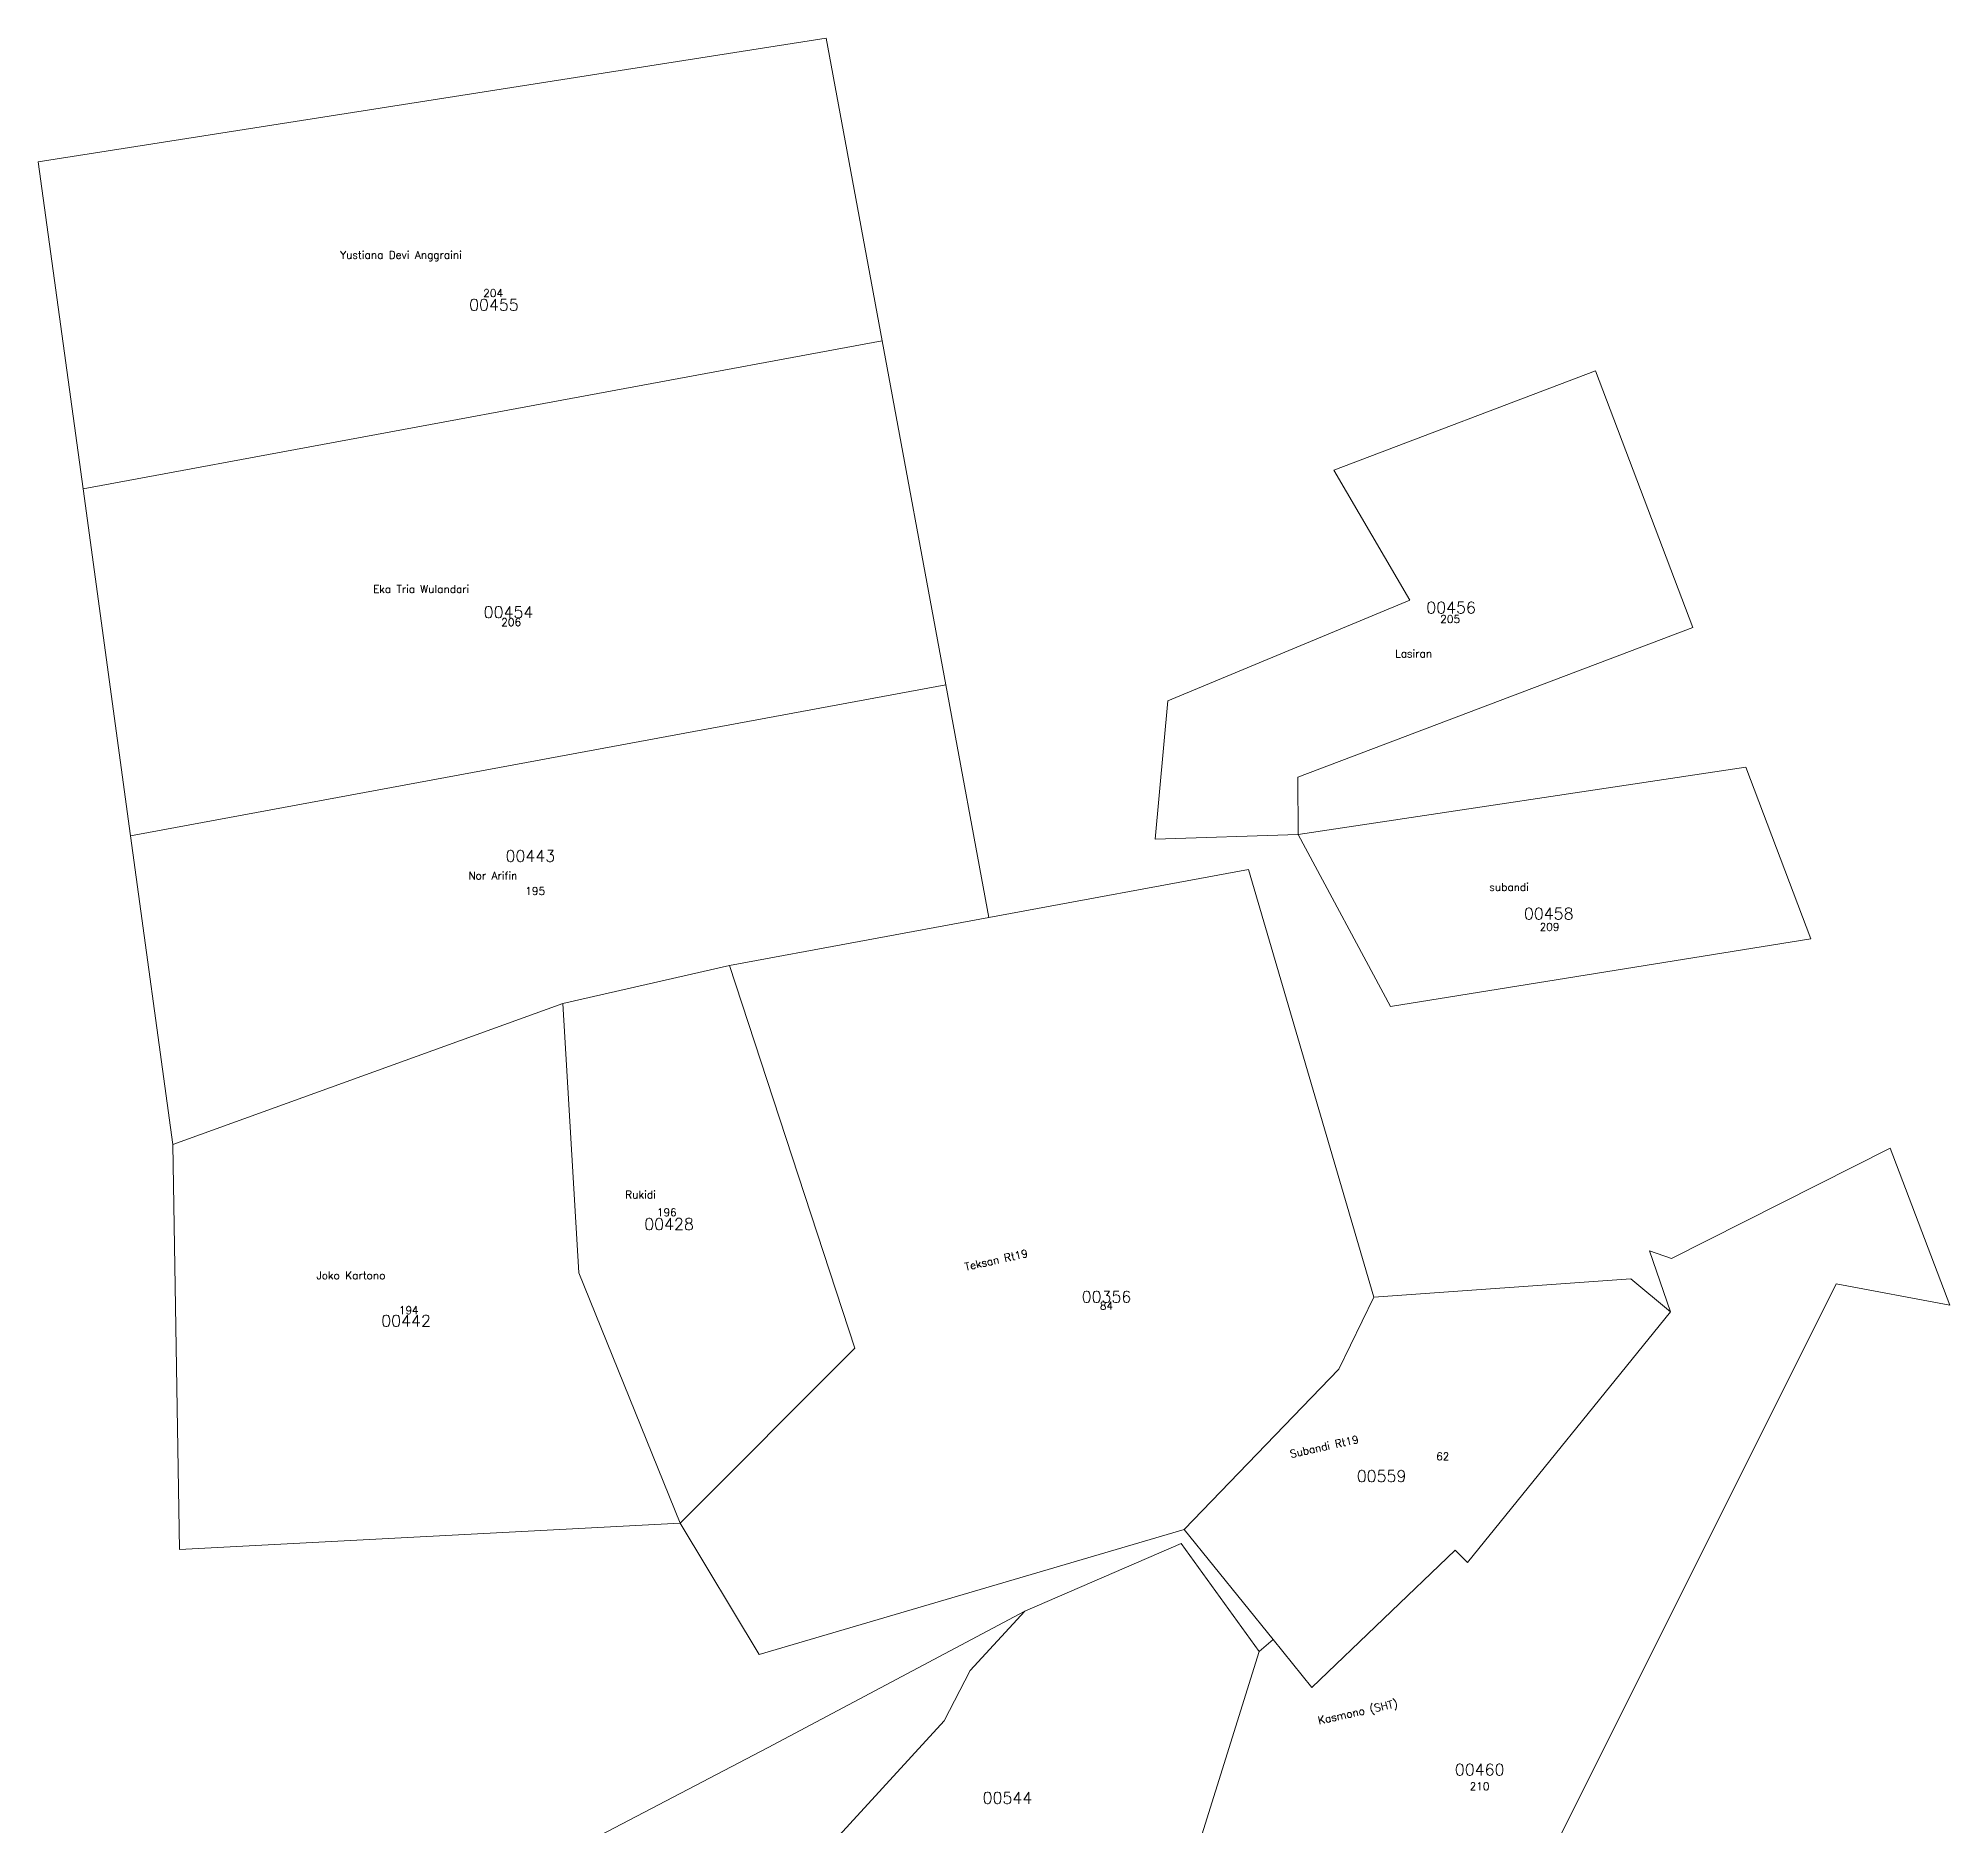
# Model space of a CAD drawing. Header units: inches. Extents: x 127149 to 132166, y 1065498 to 1071385.
# Drawn here: x 129429.5 to 129925.1, y 1070921.8 to 1071385.1 of the extents above; entities that cross this region are included whole.
import ezdxf
from ezdxf.enums import TextEntityAlignment as Align

# ---------------------------------------------------------------- set-up
doc = ezdxf.new("R2010")
doc.units = ezdxf.units.IN
doc.header["$MEASUREMENT"] = 0
doc.layers.add('020100', color=7, linetype='Continuous')
doc.layers.add('080201', color=7, linetype='Continuous')
doc.styles.add('romans', font='romans.shx')

msp = doc.modelspace()

# ---------------------------------------------------------------- linework, layer by layer
at = {"layer": '020100', "lineweight": 0}
for points in [[(129648.23, 1071306.71), (129633.71, 1071385.11), (129429.46, 1071353.06), (129441.07, 1071268.33), (129648.23, 1071306.71)], [(129648.23, 1071306.71), (129441.07, 1071268.33), (129453.4, 1071178.35), (129664.76, 1071217.52), (129648.23, 1071306.71)], [(129756.17, 1071178.75), (129756.01, 1071193.54), (129858.46, 1071232.39), (129833.25, 1071298.87), (129765.4, 1071273.14), (129785.1, 1071239.48), (129722.32, 1071213.37), (129719.04, 1071177.52), (129756.17, 1071178.75)], [(129565.48, 1071134.93), (129608.65, 1071144.73), (129675.94, 1071157.2), (129664.76, 1071217.52), (129453.4, 1071178.35), (129464.36, 1071098.35), (129565.48, 1071134.93)], [(129756.17, 1071178.75), (129780.11, 1071134.13), (129889.09, 1071151.63), (129872.2, 1071196.17), (129756.17, 1071178.75)], [(129675.94, 1071157.2), (129608.65, 1071144.73), (129641.18, 1071045.56), (129595.89, 1071000.17), (129616.4, 1070966.18), (129726.58, 1070998.53), (129766.65, 1071040.07), (129775.76, 1071058.78), (129743.23, 1071169.66), (129675.94, 1071157.2)], [(129565.48, 1071134.93), (129569.62, 1071065.05), (129595.89, 1071000.17), (129641.18, 1071045.56), (129608.65, 1071144.73), (129565.48, 1071134.93)], [(129464.36, 1071098.35), (129466.06, 1070993.36), (129595.89, 1071000.17), (129569.62, 1071065.05), (129565.48, 1071134.93), (129464.36, 1071098.35)], [(129727.81, 1070883.54), (129749.99, 1070868.76), (129749.99, 1070763.76), (129752.47, 1070776), (129895.63, 1071062.19), (129925.07, 1071056.74), (129909.66, 1071097.39), (129852.92, 1071068.8), (129847.18, 1071070.76), (129852.69, 1071054.95), (129800.07, 1070989.97), (129796.81, 1070993.19), (129759.66, 1070957.61), (129749.63, 1070970.02), (129746.02, 1070966.89), (129723.36, 1070894.5), (129723.36, 1070886.5), (129727.81, 1070883.54)], [(129852.69, 1071054.95), (129842.42, 1071063.49), (129775.76, 1071058.78), (129766.65, 1071040.07), (129726.58, 1070998.53), (129749.63, 1070970.02), (129759.66, 1070957.61), (129796.81, 1070993.19), (129800.07, 1070989.97), (129852.69, 1071054.95)], [(129685.27, 1070977.42), (129671.05, 1070962.04), (129664.36, 1070948.91), (129575.97, 1070852.4), (129566.83, 1070842.74), (129583.68, 1070807.17), (129659.3, 1070829.7), (129666.39, 1070879.51), (129723.36, 1070894.5), (129746.02, 1070966.89), (129725.81, 1070994.95), (129685.27, 1070977.42)], [(129685.27, 1070977.42), (129618.73, 1070942.03), (129550.41, 1070906.37), (129534.95, 1070890.61), (129575.97, 1070852.4), (129664.36, 1070948.91), (129671.05, 1070962.04), (129685.27, 1070977.42)]]:
    msp.add_lwpolyline(points, dxfattribs=at)

# ---------------------------------------------------------------- texts
at = {"lineweight": 0, "style": 'romans'}
for s, p in [('Yustiana Devi Anggraini', (129523.5, 1071327.96)), ('204', (129547.42, 1071318.04)), ('Eka Tria Wulandari', (129528.74, 1071241.31)), ('206', (129552.09, 1071232.75)), ('205', (129795.53, 1071233.54)), ('Lasiran', (129786.06, 1071224.61)), ('Nor Arifin', (129547.33, 1071167.06)), ('195', (129558.29, 1071163.06)), ('subandi', (129810.81, 1071164.08)), ('209', (129821.32, 1071153.76)), ('Rukidi', (129585.6, 1071084.38)), ('196', (129592.41, 1071079.77)), ('Joko Kartono', (129510.54, 1071063.42)), ('194', (129525.51, 1071054.4)), ('84', (129706.4, 1071055.54)), ('62', (129793.6, 1071016.49)), ('210', (129803.17, 1070930.97))]:
    msp.add_text(s, height=2, dxfattribs=at).set_placement(p, align=Align.CENTER)
for s, p in [('Teksan Rt19', (129678.07, 1071067.44)), ('Subandi Rt19', (129763.12, 1071019.07)), ('Kasmono (SHT)', (129771.8, 1070950.3))]:
    msp.add_text(s, height=2, rotation=12.5, dxfattribs=at).set_placement(p, align=Align.CENTER)
at = {"layer": '080201', "lineweight": 0, "style": 'romans'}
for s, p in [('00455', (129547.6, 1071314.51)), ('00454', (129551.38, 1071234.83)), ('00456', (129795.78, 1071236.03)), ('00443', (129557.05, 1071171.65)), ('00458', (129821.09, 1071156.69)), ('00428', (129593.01, 1071076.21)), ('00356', (129706.43, 1071057.36)), ('00442', (129524.82, 1071051.14)), ('00559', (129777.75, 1071010.89)), ('00460', (129803.18, 1070934.81)), ('00544', (129680.74, 1070927.48))]:
    msp.add_text(s, height=3, dxfattribs=at).set_placement(p, align=Align.CENTER)

doc.saveas('drawing.dxf')
